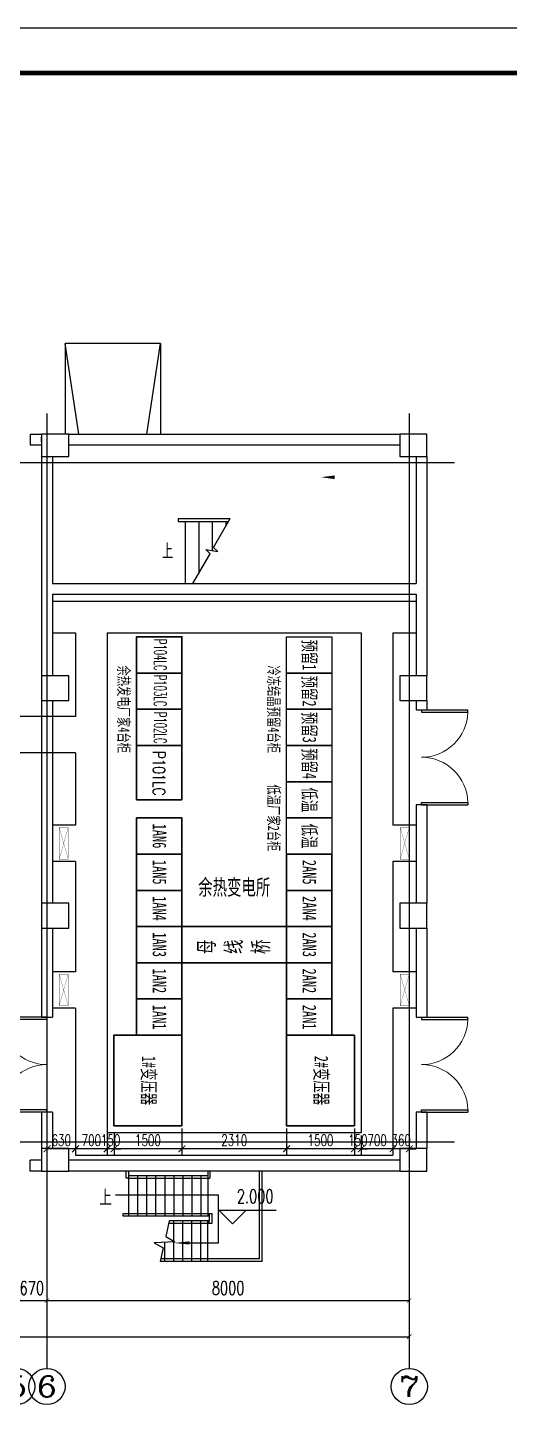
# Model space of a CAD drawing. Header units: millimetres. Extents: x -24326 to 675674, y 148048 to 606396.
# Drawn here: x 535859 to 546492, y 178442 to 209048 of the extents above; entities that cross this region are included whole.
import ezdxf
from ezdxf.enums import TextEntityAlignment as Align

# ---------------------------------------------------------------- set-up
doc = ezdxf.new("R2010")
doc.units = ezdxf.units.MM
doc.linetypes.add('常规', pattern=[20, 10, 0, 10])
for name, color, linetype in [('0-RED', 1, 'Continuous'), ('0-YELLOW', 2, 'Continuous'), ('AXIS', 3, 'Continuous'), ('AXIS_TEXT', 7, 'Continuous'), ('COLUMN', 9, 'Continuous'), ('DIM_ELEV', 3, 'Continuous'), ('DIM_SYMB', 3, 'Continuous'), ('DOOR_FIRE', 4, 'Continuous'), ('DOTE', 1, 'Continuous'), ('PUB_SYMB', 3, 'Continuous'), ('PUB_TEXT', 7, 'Continuous'), ('STAIR', 2, 'Continuous'), ('THIN', 7, 'Continuous'), ('WALL', 9, 'Continuous'), ('图框', 7, 'Continuous'), ('照明平面导线层', 3, 'Continuous'), ('照明平面设备层', 1, 'Continuous'), ('高低压系统', 4, 'Continuous')]:
    doc.layers.add(name, color=color, linetype=linetype)
doc.layers.add('SW', color=8, linetype='Continuous', lineweight=20)
doc.layers.add('电辅助1', color=7, linetype='Continuous', lineweight=0)
doc.styles.add('_TCH_AXIS', font='COMPLEX', dxfattribs={"bigfont": 'GBCBIG'})
doc.styles.add('_TCH_DIM', font='SIMPLEX', dxfattribs={"bigfont": 'GBCBIG'})
doc.styles.add('_TCH_DIM_T3', font='SIMPLEX', dxfattribs={"width": 0.705882, "bigfont": 'GBCBIG'})
doc.styles.add('BcDimText', font='txt.shx', dxfattribs={"width": 0.667, "height": 250, "bigfont": 'hztxt.shx'})
doc.styles.add('COMPLEX', font='COMPLEX', dxfattribs={"bigfont": 'AllInOneBig.shx'})
doc.styles.add('HZ-XJF', font='simplex.shx', dxfattribs={"width": 0.6, "height": 220, "bigfont": 'hz-xjf.shx'})
doc.styles.add('标准', font='NSimSun.ttf', dxfattribs={"width": 0.667})
doc.dimstyles.new('_TCH_ARCH&&100', dxfattribs={"dimtxt": 297.5, "dimasz": 100, "dimexe": 250, "dimexo": 300, "dimgap": 126.25, "dimtad": 1, "dimdec": 0, "dimzin": 0, "dimdsep": 46, "dimtxsty": '_TCH_DIM_T3', "dimblk": 'ARCHTICK', "dimcen": 0.09, "dimclrt": 7, "dimazin": 2, "dimtfac": 1, "dimtdec": 0, "dimtix": 1, "dimtmove": 2, "dimatfit": 3, "dimfxl": 1, "dimtolj": 1, "dimtzin": 0, "dimarcsym": 0})
doc.dimstyles.new('BC_DIMLFAC_Arch_100.0000_1.0000_1.0000_0_MM_0_1.5000', dxfattribs={"dimtxt": 250, "dimasz": 150, "dimexe": 125, "dimexo": 62.5, "dimgap": 62.5, "dimtad": 1, "dimdec": 0, "dimzin": 0, "dimdsep": 46, "dimtxsty": 'BcDimText', "dimblk": 'ARCHTICK', "dimcen": 250, "dimadec": 0, "dimazin": 0, "dimtfac": 1, "dimtdec": 4, "dimtix": 1, "dimtmove": 0, "dimatfit": 3, "dimfxl": 1, "dimtolj": 1, "dimtzin": 0, "dimarcsym": 0})

# ---------------------------------------------------------------- blocks, each defined once
blk = doc.blocks.new('_ARROW')
blk.add_solid([(0, 0), (-1, 0.1), (-1, -0.1)])
blk = doc.blocks.new('_AXISO')
blk.add_circle((0, 0), 0.5)
at = {"layer": 'AXIS_TEXT', "style": 'COMPLEX', "width": 1.041667}
blk.add_attdef('A', text='', height=0.56, dxfattribs=at).set_placement((-0.25, -0.28), (0.25, -0.28), align=Align.FIT)
blk = doc.blocks.new('_ArchTick')
at = {"color": 0, "linetype": 'ByBlock', "const_width": 0.15}
blk.add_lwpolyline([(-0.5, -0.5), (0.5, 0.5)], dxfattribs=at)
blk = doc.blocks.new('*D106')
at = {"layer": 'AXIS', "color": 0, "lineweight": -2, "transparency": 16777216}
for p, q in [((535614, 183133), (535614, 180683)), ((536284, 183133), (536284, 180683)), ((535614, 180933), (535514, 180933)), ((535614, 180933), (536284, 180933)), ((536284, 180933), (536384, 180933))]:
    blk.add_line(p, q, dxfattribs=at)
at = {"layer": 'Defpoints', "color": 0, "transparency": 16777216}
for p in [(535614, 183433), (536284, 183433), (536284, 180933)]:
    blk.add_point(p, dxfattribs=at)
at = {"layer": 'AXIS', "color": 0, "lineweight": -2, "transparency": 16777216, "xscale": 100, "yscale": 100, "zscale": 100}
blk.add_blockref('_ArchTick', (535614, 180933), dxfattribs=at)
at = {"layer": 'AXIS', "color": 0, "lineweight": -2, "transparency": 16777216, "xscale": 100, "yscale": 100, "zscale": 100, "rotation": 180}
blk.add_blockref('_ArchTick', (536284, 180933), dxfattribs=at)
at = {"layer": 'AXIS', "color": 7, "transparency": 16777216, "insert": (535949, 181208), "char_height": 297.5, "attachment_point": 5, "style": '_TCH_DIM_T3'}
blk.add_mtext('\\A1;670', dxfattribs=at)
blk = doc.blocks.new('*D107')
at = {"layer": 'AXIS', "color": 0, "lineweight": -2, "transparency": 16777216}
for p, q in [((536284, 183133), (536284, 180683)), ((544284, 183133), (544284, 180683)), ((536284, 180933), (544284, 180933))]:
    blk.add_line(p, q, dxfattribs=at)
at = {"layer": 'Defpoints', "color": 0, "transparency": 16777216}
for p in [(536284, 183433), (544284, 183433), (544284, 180933)]:
    blk.add_point(p, dxfattribs=at)
at = {"layer": 'AXIS', "color": 0, "lineweight": -2, "transparency": 16777216, "xscale": 100, "yscale": 100, "zscale": 100, "rotation": 180}
blk.add_blockref('_ArchTick', (536284, 180933), dxfattribs=at)
at = {"layer": 'AXIS', "color": 0, "lineweight": -2, "transparency": 16777216, "xscale": 100, "yscale": 100, "zscale": 100}
blk.add_blockref('_ArchTick', (544284, 180933), dxfattribs=at)
at = {"layer": 'AXIS', "color": 7, "transparency": 16777216, "insert": (540284, 181208), "char_height": 297.5, "attachment_point": 5, "style": '_TCH_DIM_T3'}
blk.add_mtext('\\A1;8000', dxfattribs=at)
blk = doc.blocks.new('*D108')
at = {"layer": 'AXIS', "color": 0, "lineweight": -2, "transparency": 16777216}
for p, q in [((508564, 183133), (508564, 179883)), ((544284, 183133), (544284, 179883)), ((508564, 180133), (544284, 180133))]:
    blk.add_line(p, q, dxfattribs=at)
at = {"layer": 'Defpoints', "color": 0, "transparency": 16777216}
for p in [(508564, 183433), (544284, 183433), (544284, 180133)]:
    blk.add_point(p, dxfattribs=at)
at = {"layer": 'AXIS', "color": 0, "lineweight": -2, "transparency": 16777216, "xscale": 100, "yscale": 100, "zscale": 100, "rotation": 180}
blk.add_blockref('_ArchTick', (508564, 180133), dxfattribs=at)
at = {"layer": 'AXIS', "color": 0, "lineweight": -2, "transparency": 16777216, "xscale": 100, "yscale": 100, "zscale": 100}
blk.add_blockref('_ArchTick', (544284, 180133), dxfattribs=at)
at = {"layer": 'AXIS', "color": 7, "transparency": 16777216, "insert": (526424, 180408), "char_height": 297.5, "attachment_point": 5, "style": '_TCH_DIM_T3'}
blk.add_mtext('\\A1;35720', dxfattribs=at)
blk = doc.blocks.new('_FZHK')
blk.add_lwpolyline([(-0.5, -0.5), (0.5, -0.5), (0.5, 0.5), (-0.5, 0.5)], close=True)
blk = doc.blocks.new('$DorLib2D$00000002')
for p, q in [((-0.5, 0), (-0.5, 0.4875)), ((-0.475, 0.4875), (-0.5, 0.4875)), ((-0.475, 0), (-0.475, 0.4875)), ((0.475, 0), (0.475, 0.4875)), ((0.475, 0.4875), (0.5, 0.4875)), ((0.5, 0), (0.5, 0.4875)), ((-0.5, 0), (-0.475, 0)), ((0.5, 0), (0.475, 0))]:
    blk.add_line(p, q)
at = {"lineweight": 13}
for centre, start, end in [((-0.4875, 0), 0, 88.53072), ((0.4875, 0), 91.46928, 180)]:
    blk.add_arc(centre, 0.4875, start, end, dxfattribs=at)
blk = doc.blocks.new('*D130')
at = {"color": 0, "lineweight": -2, "transparency": 16777216}
for p, q in [((543924, 184646), (543924, 184160)), ((544284, 184646), (544284, 184160)), ((543924, 184285), (543774, 184285)), ((544284, 184285), (543924, 184285)), ((544284, 184285), (544434, 184285))]:
    blk.add_line(p, q, dxfattribs=at)
at = {"layer": 'Defpoints', "color": 0, "transparency": 16777216}
for p in [(543924, 184708), (544284, 184708), (543924, 184285)]:
    blk.add_point(p, dxfattribs=at)
at = {"color": 0, "lineweight": -2, "transparency": 16777216, "xscale": 150, "yscale": 150, "zscale": 150}
blk.add_blockref('_ArchTick', (543924, 184285), dxfattribs=at)
at = {"color": 0, "lineweight": -2, "transparency": 16777216, "xscale": 150, "yscale": 150, "zscale": 150, "rotation": 180}
blk.add_blockref('_ArchTick', (544284, 184285), dxfattribs=at)
at = {"color": 0, "transparency": 16777216, "insert": (544104, 184473), "char_height": 250, "attachment_point": 5, "style": 'BcDimText'}
blk.add_mtext('\\A1;360', dxfattribs=at)
blk = doc.blocks.new('*D131')
at = {"color": 0, "lineweight": -2, "transparency": 16777216}
for p, q in [((543224, 184581), (543224, 184160)), ((543924, 184646), (543924, 184160)), ((543924, 184285), (543224, 184285))]:
    blk.add_line(p, q, dxfattribs=at)
at = {"layer": 'Defpoints', "color": 0, "transparency": 16777216}
for p in [(543224, 184643), (543924, 184708), (543224, 184285)]:
    blk.add_point(p, dxfattribs=at)
at = {"color": 0, "lineweight": -2, "transparency": 16777216, "xscale": 150, "yscale": 150, "zscale": 150, "rotation": 180}
blk.add_blockref('_ArchTick', (543224, 184285), dxfattribs=at)
at = {"color": 0, "lineweight": -2, "transparency": 16777216, "xscale": 150, "yscale": 150, "zscale": 150}
blk.add_blockref('_ArchTick', (543924, 184285), dxfattribs=at)
at = {"color": 0, "transparency": 16777216, "insert": (543574, 184473), "char_height": 250, "attachment_point": 5, "style": 'BcDimText'}
blk.add_mtext('\\A1;700', dxfattribs=at)
blk = doc.blocks.new('*D132')
at = {"color": 0, "lineweight": -2, "transparency": 16777216}
for p, q in [((543074, 184731), (543074, 184160)), ((543224, 184581), (543224, 184160)), ((543074, 184285), (542924, 184285)), ((543224, 184285), (543074, 184285)), ((543224, 184285), (543374, 184285))]:
    blk.add_line(p, q, dxfattribs=at)
at = {"layer": 'Defpoints', "color": 0, "transparency": 16777216}
for p in [(543074, 184793), (543224, 184643), (543074, 184285)]:
    blk.add_point(p, dxfattribs=at)
at = {"color": 0, "lineweight": -2, "transparency": 16777216, "xscale": 150, "yscale": 150, "zscale": 150}
blk.add_blockref('_ArchTick', (543074, 184285), dxfattribs=at)
at = {"color": 0, "lineweight": -2, "transparency": 16777216, "xscale": 150, "yscale": 150, "zscale": 150, "rotation": 180}
blk.add_blockref('_ArchTick', (543224, 184285), dxfattribs=at)
at = {"color": 0, "transparency": 16777216, "insert": (543149, 184473), "char_height": 250, "attachment_point": 5, "style": 'BcDimText'}
blk.add_mtext('\\A1;150', dxfattribs=at)
blk = doc.blocks.new('*D133')
at = {"color": 0, "lineweight": -2, "transparency": 16777216}
for p, q in [((541574, 184731), (541574, 184160)), ((543074, 184731), (543074, 184160)), ((543074, 184285), (541574, 184285))]:
    blk.add_line(p, q, dxfattribs=at)
at = {"layer": 'Defpoints', "color": 0, "transparency": 16777216}
for p in [(541574, 184793), (543074, 184793), (541574, 184285)]:
    blk.add_point(p, dxfattribs=at)
at = {"color": 0, "lineweight": -2, "transparency": 16777216, "xscale": 150, "yscale": 150, "zscale": 150, "rotation": 180}
blk.add_blockref('_ArchTick', (541574, 184285), dxfattribs=at)
at = {"color": 0, "lineweight": -2, "transparency": 16777216, "xscale": 150, "yscale": 150, "zscale": 150}
blk.add_blockref('_ArchTick', (543074, 184285), dxfattribs=at)
at = {"color": 0, "transparency": 16777216, "insert": (542324, 184473), "char_height": 250, "attachment_point": 5, "style": 'BcDimText'}
blk.add_mtext('\\A1;1500', dxfattribs=at)
blk = doc.blocks.new('*D134')
at = {"color": 0, "lineweight": -2, "transparency": 16777216}
for p, q in [((539264, 184731), (539264, 184160)), ((541574, 184731), (541574, 184160)), ((541574, 184285), (539264, 184285))]:
    blk.add_line(p, q, dxfattribs=at)
at = {"layer": 'Defpoints', "color": 0, "transparency": 16777216}
for p in [(539264, 184793), (541574, 184793), (539264, 184285)]:
    blk.add_point(p, dxfattribs=at)
at = {"color": 0, "lineweight": -2, "transparency": 16777216, "xscale": 150, "yscale": 150, "zscale": 150, "rotation": 180}
blk.add_blockref('_ArchTick', (539264, 184285), dxfattribs=at)
at = {"color": 0, "lineweight": -2, "transparency": 16777216, "xscale": 150, "yscale": 150, "zscale": 150}
blk.add_blockref('_ArchTick', (541574, 184285), dxfattribs=at)
at = {"color": 0, "transparency": 16777216, "insert": (540419, 184473), "char_height": 250, "attachment_point": 5, "style": 'BcDimText'}
blk.add_mtext('\\A1;2310', dxfattribs=at)
blk = doc.blocks.new('*D135')
at = {"color": 0, "lineweight": -2, "transparency": 16777216}
for p, q in [((537764, 184631), (537764, 184160)), ((539264, 184731), (539264, 184160)), ((539264, 184285), (537764, 184285))]:
    blk.add_line(p, q, dxfattribs=at)
at = {"layer": 'Defpoints', "color": 0, "transparency": 16777216}
for p in [(537764, 184693), (539264, 184793), (537764, 184285)]:
    blk.add_point(p, dxfattribs=at)
at = {"color": 0, "lineweight": -2, "transparency": 16777216, "xscale": 150, "yscale": 150, "zscale": 150, "rotation": 180}
blk.add_blockref('_ArchTick', (537764, 184285), dxfattribs=at)
at = {"color": 0, "lineweight": -2, "transparency": 16777216, "xscale": 150, "yscale": 150, "zscale": 150}
blk.add_blockref('_ArchTick', (539264, 184285), dxfattribs=at)
at = {"color": 0, "transparency": 16777216, "insert": (538514, 184473), "char_height": 250, "attachment_point": 5, "style": 'BcDimText'}
blk.add_mtext('\\A1;1500', dxfattribs=at)
blk = doc.blocks.new('*D136')
at = {"color": 0, "lineweight": -2, "transparency": 16777216}
for p, q in [((537614, 184631), (537614, 184160)), ((537764, 184631), (537764, 184160)), ((537614, 184285), (537464, 184285)), ((537764, 184285), (537614, 184285)), ((537764, 184285), (537914, 184285))]:
    blk.add_line(p, q, dxfattribs=at)
at = {"layer": 'Defpoints', "color": 0, "transparency": 16777216}
for p in [(537614, 184693), (537764, 184693), (537614, 184285)]:
    blk.add_point(p, dxfattribs=at)
at = {"color": 0, "lineweight": -2, "transparency": 16777216, "xscale": 150, "yscale": 150, "zscale": 150}
blk.add_blockref('_ArchTick', (537614, 184285), dxfattribs=at)
at = {"color": 0, "lineweight": -2, "transparency": 16777216, "xscale": 150, "yscale": 150, "zscale": 150, "rotation": 180}
blk.add_blockref('_ArchTick', (537764, 184285), dxfattribs=at)
at = {"color": 0, "transparency": 16777216, "insert": (537689, 184473), "char_height": 250, "attachment_point": 5, "style": 'BcDimText'}
blk.add_mtext('\\A1;150', dxfattribs=at)
blk = doc.blocks.new('*D137')
at = {"color": 0, "lineweight": -2, "transparency": 16777216}
for p, q in [((536914, 184721), (536914, 184160)), ((537614, 184631), (537614, 184160)), ((537614, 184285), (536914, 184285))]:
    blk.add_line(p, q, dxfattribs=at)
at = {"layer": 'Defpoints', "color": 0, "transparency": 16777216}
for p in [(536914, 184783), (537614, 184693), (536914, 184285)]:
    blk.add_point(p, dxfattribs=at)
at = {"color": 0, "lineweight": -2, "transparency": 16777216, "xscale": 150, "yscale": 150, "zscale": 150, "rotation": 180}
blk.add_blockref('_ArchTick', (536914, 184285), dxfattribs=at)
at = {"color": 0, "lineweight": -2, "transparency": 16777216, "xscale": 150, "yscale": 150, "zscale": 150}
blk.add_blockref('_ArchTick', (537614, 184285), dxfattribs=at)
at = {"color": 0, "transparency": 16777216, "insert": (537264, 184473), "char_height": 250, "attachment_point": 5, "style": 'BcDimText'}
blk.add_mtext('\\A1;700', dxfattribs=at)
blk = doc.blocks.new('*D138')
at = {"color": 0, "lineweight": -2, "transparency": 16777216}
for p, q in [((536284, 184721), (536284, 184160)), ((536914, 184721), (536914, 184160)), ((536914, 184285), (536284, 184285))]:
    blk.add_line(p, q, dxfattribs=at)
at = {"layer": 'Defpoints', "color": 0, "transparency": 16777216}
for p in [(536284, 184783), (536914, 184783), (536284, 184285)]:
    blk.add_point(p, dxfattribs=at)
at = {"color": 0, "lineweight": -2, "transparency": 16777216, "xscale": 150, "yscale": 150, "zscale": 150, "rotation": 180}
blk.add_blockref('_ArchTick', (536284, 184285), dxfattribs=at)
at = {"color": 0, "lineweight": -2, "transparency": 16777216, "xscale": 150, "yscale": 150, "zscale": 150}
blk.add_blockref('_ArchTick', (536914, 184285), dxfattribs=at)
at = {"color": 0, "transparency": 16777216, "insert": (536599, 184473), "char_height": 250, "attachment_point": 5, "style": 'BcDimText'}
blk.add_mtext('\\A1;630', dxfattribs=at)

msp = doc.modelspace()

# ---------------------------------------------------------------- linework, layer by layer
at = {"lineweight": 30}
for p, q in [((539263.6, 189193.3), (541573.6, 189193.3)), ((539263.6, 188393.3), (541573.6, 188393.3))]:
    msp.add_line(p, q, dxfattribs=at)
at = {"color": 0, "lineweight": 25}
for points in [[(541573.6, 194793.3), (541573.6, 195593.3), (542573.6, 195593.3), (542573.6, 194793.3)], [(541573.6, 193993.3), (541573.6, 194793.3), (542573.6, 194793.3), (542573.6, 193993.3)], [(541573.6, 193193.3), (541573.6, 193993.3), (542573.6, 193993.3), (542573.6, 193193.3)], [(541573.6, 192393.3), (541573.6, 193193.3), (542573.6, 193193.3), (542573.6, 192393.3)]]:
    msp.add_lwpolyline(points, close=True, dxfattribs=at)
at = {"color": 0, "lineweight": -3}
for points in [[(541573.6, 191593.3), (541573.6, 192393.3), (542573.6, 192393.3), (542573.6, 191593.3)], [(541573.6, 190793.3), (541573.6, 191593.3), (542573.6, 191593.3), (542573.6, 190793.3)]]:
    msp.add_lwpolyline(points, close=True, dxfattribs=at)
at = {"color": 2, "lineweight": 30}
for points in [[(538263.6, 190793.3), (538263.6, 191593.3), (539263.6, 191593.3), (539263.6, 190793.3)], [(538263.6, 189993.3), (538263.6, 190793.3), (539263.6, 190793.3), (539263.6, 189993.3)], [(541573.6, 189993.3), (541573.6, 190793.3), (542573.6, 190793.3), (542573.6, 189993.3)], [(538263.6, 189193.3), (538263.6, 189993.3), (539263.6, 189993.3), (539263.6, 189193.3)], [(541573.6, 189193.3), (541573.6, 189993.3), (542573.6, 189993.3), (542573.6, 189193.3)], [(538263.6, 188393.3), (538263.6, 189193.3), (539263.6, 189193.3), (539263.6, 188393.3)], [(541573.6, 188393.3), (541573.6, 189193.3), (542573.6, 189193.3), (542573.6, 188393.3)], [(538263.6, 187593.3), (538263.6, 188393.3), (539263.6, 188393.3), (539263.6, 187593.3)], [(541573.6, 187593.3), (541573.6, 188393.3), (542573.6, 188393.3), (542573.6, 187593.3)], [(538263.6, 186793.3), (538263.6, 187593.3), (539263.6, 187593.3), (539263.6, 186793.3)], [(541573.6, 186793.3), (541573.6, 187593.3), (542573.6, 187593.3), (542573.6, 186793.3)]]:
    msp.add_lwpolyline(points, close=True, dxfattribs=at)
at = {"layer": '0-RED', "color": 1, "lineweight": 30}
for points in [[(539263.6, 194793.3), (539263.6, 195593.3), (538263.6, 195593.3), (538263.6, 194793.3)], [(539263.6, 193993.3), (539263.6, 194793.3), (538263.6, 194793.3), (538263.6, 193993.3)], [(539263.6, 193193.3), (539263.6, 193993.3), (538263.6, 193993.3), (538263.6, 193193.3)]]:
    msp.add_lwpolyline(points, close=True, dxfattribs=at)
msp.add_lwpolyline([(539263.6, 191993.3), (538263.6, 191993.3), (538263.6, 193193.3), (539263.6, 193193.3), (539263.6, 191993.3)], dxfattribs=at)
at = {"layer": '0-YELLOW'}
for p, q in [((536403.6, 193833.3), (535163.6, 193833.3)), ((536403.6, 193033.3), (534363.6, 193033.3))]:
    msp.add_line(p, q, dxfattribs=at)
at = {"layer": '0-YELLOW', "color": 0}
for p, q in [((536913.6, 193833.3), (536403.6, 193833.3)), ((536913.6, 193033.3), (536403.6, 193033.3)), ((536913.6, 191433.3), (536403.6, 191433.3)), ((544433.6, 191433.3), (543923.6, 191433.3)), ((536913.6, 190633.3), (536403.6, 190633.3)), ((544433.6, 190633.3), (543923.6, 190633.3)), ((536913.6, 188193.3), (536403.6, 188193.3)), ((544433.6, 188193.3), (543923.6, 188193.3)), ((536913.6, 187393.3), (536403.6, 187393.3)), ((544433.6, 187393.3), (543923.6, 187393.3))]:
    msp.add_line(p, q, dxfattribs=at)
at = {"layer": '0-YELLOW', "color": 2, "const_width": 5}
for points in [[(536553.6, 190683.3), (536553.6, 191383.3), (536753.6, 191383.3), (536753.6, 190683.3), (536553.6, 190683.3), (536753.6, 191383.3), (536753.6, 190683.3), (536553.6, 191383.3)], [(544083.6, 190683.3), (544083.6, 191383.3), (544283.6, 191383.3), (544283.6, 190683.3), (544083.6, 190683.3), (544283.6, 191383.3), (544283.6, 190683.3), (544083.6, 191383.3)], [(536553.6, 187443.3), (536553.6, 188143.3), (536753.6, 188143.3), (536753.6, 187443.3), (536553.6, 187443.3), (536753.6, 188143.3), (536753.6, 187443.3), (536553.6, 188143.3)], [(544083.6, 187443.3), (544083.6, 188143.3), (544283.6, 188143.3), (544283.6, 187443.3), (544083.6, 187443.3), (544283.6, 188143.3), (544283.6, 187443.3), (544083.6, 188143.3)]]:
    msp.add_lwpolyline(points, dxfattribs=at)
at = {"layer": 'AXIS'}
for p, q in [((536283.6, 183433.3), (536283.6, 179433.3)), ((544283.6, 183433.3), (544283.6, 179433.3))]:
    msp.add_line(p, q, dxfattribs=at)
at = {"layer": 'DIM_ELEV'}
for p, q in [((540380.5, 182629.1), (540080.5, 182929.1)), ((540080.5, 182929.1), (541346.5, 182929.1)), ((540380.5, 182629.1), (540680.5, 182929.1))]:
    msp.add_line(p, q, dxfattribs=at)
at = {"layer": 'DIM_SYMB'}
msp.add_lwpolyline([(539183.6, 197488.3, 0, 0, 0), (543683.6, 197488.3, 0, 0, 0), (543683.6, 199118.3, 0, 0, 0), (542333.6, 199118.3, 0, 80, 0), (542633.6, 199118.3, 0, 0, 0)], format="xyseb", dxfattribs=at)
at = {"layer": 'DOTE'}
for p, q in [((536283.6, 200523.3), (536283.6, 183433.3)), ((544283.6, 200523.3), (544283.6, 183433.3)), ((545283.6, 199433.3), (507588.6, 199433.3)), ((545283.6, 184433.3), (507588.6, 184433.3))]:
    msp.add_line(p, q, dxfattribs=at)
at = {"layer": 'PUB_SYMB'}
msp.add_lwpolyline([(539386.2, 182204.7), (540072.5, 182204.7), (540072.5, 183259.7), (537799.9, 183259.7)], dxfattribs=at)
at = {"layer": 'STAIR'}
for p, q in [((538788, 202073.3), (536688, 202073.3)), ((536688, 202073.3), (536688, 200073.3)), ((536988, 200073.3), (536688, 202073.3)), ((538488, 200073.3), (538788, 202073.3)), ((538788, 202073.3), (538788, 200073.3)), ((539183.6, 198203.3), (540331.4, 198203.3)), ((539183.6, 198203.3), (539183.6, 198143.3)), ((539183.6, 198143.3), (540296.7, 198143.3)), ((539333.6, 198203.3), (540331.4, 198203.3)), ((539333.6, 198143.3), (539333.6, 196773.3)), ((539633.6, 198143.3), (539633.6, 196994.7)), ((539933.6, 198143.3), (539933.6, 197497.6)), ((539963.5, 197566.1), (540331.4, 198203.3)), ((540233.6, 198143.3), (540233.6, 198033.9)), ((539505.8, 196773.3), (539883.6, 197427.8)), ((539883.6, 197427.8), (539788.2, 197523.2)), ((539788.2, 197523.2), (540053.1, 197476.5)), ((540053.1, 197476.5), (539963.5, 197566.1)), ((539333.6, 196773.3), (539505.8, 196773.3)), ((538032.9, 183633.3), (538032.9, 183793.3)), ((538082.9, 183793.3), (538082.9, 182793.3)), ((538082.9, 183693.3), (539832.9, 183693.3)), ((538282.9, 183693.3), (538282.9, 182793.3)), ((538482.9, 183693.3), (538482.9, 182793.3)), ((538682.9, 183693.3), (538682.9, 182793.3)), ((538882.9, 183693.3), (538882.9, 182793.3)), ((539082.9, 183693.3), (539082.9, 182793.3)), ((539282.9, 183693.3), (539282.9, 182793.3)), ((539482.9, 183693.3), (539482.9, 182793.3)), ((539682.9, 183693.3), (539682.9, 182793.3)), ((539832.9, 183793.3), (539832.9, 182793.3)), ((539882.9, 183793.3), (539882.9, 183633.3)), ((540972.9, 181853.3), (540972.9, 183793.3)), ((540972.9, 181853.3), (540972.9, 183793.3)), ((541032.9, 181793.3), (541032.9, 183793.3)), ((541032.9, 181793.3), (541032.9, 183793.3)), ((538082.9, 183633.3), (538032.9, 183633.3)), ((538082.9, 183633.3), (539882.9, 183633.3)), ((537962.9, 182793.3), (537962.9, 182853.3)), ((537962.9, 182853.3), (539922.9, 182853.3)), ((539862.9, 182793.3), (537962.9, 182793.3)), ((538082.9, 182853.3), (538082.9, 182793.3)), ((539862.9, 182853.3), (539862.9, 182793.3)), ((539862.9, 182853.3), (539862.9, 182793.3)), ((539862.9, 182793.3), (539862.9, 182693.3)), ((539922.9, 182853.3), (539922.9, 182633.3)), ((539922.9, 182633.3), (538972, 182633.3)), ((539862.9, 182693.3), (538985.4, 182693.3)), ((539082.9, 181793.3), (539082.9, 182693.3)), ((539282.9, 181793.3), (539282.9, 182693.3)), ((539482.9, 181793.3), (539482.9, 182693.3)), ((539682.9, 181793.3), (539682.9, 182693.3)), ((539832.9, 181793.3), (539832.9, 182693.3)), ((539862.9, 182633.3), (539862.9, 182693.3)), ((539862.9, 182633.3), (539862.9, 182693.3)), ((538682.9, 182193.2), (538682.9, 182212.2)), ((538882.9, 181793.3), (538882.9, 182221.7)), ((540972.9, 181853.3), (538798.7, 181853.3)), ((540972.9, 181853.3), (538798.7, 181853.3)), ((541032.9, 181793.3), (538785.4, 181793.3)), ((541032.9, 181793.3), (538785.4, 181793.3))]:
    msp.add_line(p, q, dxfattribs=at)
at = {"layer": 'THIN'}
msp.add_lwpolyline([(538985.4, 182693.3), (538908.7, 182348.5), (539108.3, 182232.4), (538652.8, 182210.7), (538852.3, 182094.7), (538785.4, 181793.3)], dxfattribs=at)
at = {"layer": 'WALL', "color": 7}
for p, q in [((535913.6, 200073.3), (536163.6, 200073.3)), ((535913.6, 200073.3), (535913.6, 199833.3)), ((536163.6, 200073.3), (536152.5, 199952.3)), ((536152.5, 199952.3), (536163.6, 199833.3)), ((536163.6, 199953.3), (536163.6, 199953.3)), ((536223.6, 199953.3), (536223.6, 199953.3)), ((536283.6, 199953.3), (536283.6, 199953.3)), ((536763.6, 200073.3), (544073.6, 200073.3)), ((535913.6, 199833.3), (536163.6, 199833.3)), ((536163.6, 199573.3), (536163.6, 196653.3)), ((536403.6, 199573.3), (536403.6, 196773.3)), ((536763.6, 199833.3), (544073.6, 199833.3)), ((544433.6, 199573.3), (544433.6, 196773.3)), ((544673.6, 199573.3), (544673.6, 196653.3)), ((536163.6, 196653.3), (536163.6, 194733.3)), ((536403.6, 196773.3), (544433.6, 196773.3)), ((536403.6, 196533.3), (544433.6, 196533.3)), ((536403.6, 196533.3), (536403.6, 194733.3)), ((544433.6, 196533.3), (544433.6, 194733.3)), ((544673.6, 196653.3), (544673.6, 194733.3)), ((536163.6, 194183.3), (536163.6, 189708.3)), ((536403.6, 194183.3), (536403.6, 189708.3)), ((544433.6, 194183.3), (544433.6, 193983.3)), ((544673.6, 194183.3), (544673.6, 193983.3)), ((544433.6, 193983.3), (544673.6, 193983.3)), ((544673.6, 191883.3), (544433.6, 191883.3)), ((544433.6, 191883.3), (544433.6, 189708.3)), ((544673.6, 191883.3), (544673.6, 189708.3)), ((536163.6, 189158.3), (536163.6, 187193.3)), ((536403.6, 189158.3), (536403.6, 187193.3)), ((544433.6, 189158.3), (544433.6, 187193.3)), ((544673.6, 189158.3), (544673.6, 187193.3)), ((536163.6, 187193.3), (536403.6, 187193.3)), ((544433.6, 187193.3), (544673.6, 187193.3)), ((536403.6, 185093.3), (536163.6, 185093.3)), ((536163.6, 185093.3), (536163.6, 184293.3)), ((536403.6, 185093.3), (536403.6, 184293.3)), ((544673.6, 185093.3), (544433.6, 185093.3)), ((544433.6, 185093.3), (544433.6, 184293.3)), ((544673.6, 185093.3), (544673.6, 184293.3)), ((536163.6, 184033.3), (535913.6, 184033.3)), ((535913.6, 183793.3), (535913.6, 184033.3)), ((544073.6, 184033.3), (536763.6, 184033.3)), ((536163.6, 183793.3), (535913.6, 183793.3)), ((544073.6, 183793.3), (536763.6, 183793.3))]:
    msp.add_line(p, q, dxfattribs=at)
at = {"layer": 'WALL'}
for p, q in [((536403.6, 196383.3), (544433.6, 196383.3)), ((536403.6, 195683.3), (536913.6, 195683.3)), ((536913.6, 195683.3), (536913.6, 193833.3)), ((537613.6, 195683.3), (537613.6, 184643.3)), ((537613.6, 195683.3), (543223.6, 195683.3)), ((543223.6, 195683.3), (543223.6, 184643.3)), ((543923.6, 195683.3), (543923.6, 191433.3)), ((543923.6, 195683.3), (544433.6, 195683.3)), ((536913.6, 193033.3), (536913.6, 191433.3)), ((536913.6, 190633.3), (536913.6, 188193.3)), ((543923.6, 190633.3), (543923.6, 188193.3)), ((536913.6, 187393.3), (536913.6, 184143.3)), ((543923.6, 187393.3), (543923.6, 184143.3)), ((537613.6, 184643.3), (543223.6, 184643.3)), ((536913.6, 184143.3), (543923.6, 184143.3))]:
    msp.add_line(p, q, dxfattribs=at)
msp.add_lwpolyline([(536763.6, 194183.3), (536763.6, 194733.3), (536163.6, 194733.3), (536163.6, 194183.3)], close=True, dxfattribs=at)
at = {"layer": '图框', "linetype": 'Continuous', "lineweight": 100, "const_width": 100}
msp.add_lwpolyline([(498473.6, 168047.8), (554373.6, 168047.8), (554373.6, 208047.8), (498473.6, 208047.8)], close=True, dxfattribs=at)
at = {"layer": '照明平面导线层', "color": 2, "lineweight": 30}
for points in [[(539263.6, 184793.3), (537763.6, 184793.3), (537763.6, 186793.3), (539263.6, 186793.3)], [(543073.6, 186793.3), (541573.6, 186793.3), (541573.6, 184793.3), (543073.6, 184793.3)]]:
    msp.add_lwpolyline(points, close=True, dxfattribs=at)
at = {"layer": '照明平面设备层', "color": 0, "lineweight": -3, "ltscale": 100}
msp.add_lwpolyline([(495973.6, 209047.8), (555373.6, 209047.8), (555373.6, 167047.8), (495973.6, 167047.8)], close=True, dxfattribs=at)

# ---------------------------------------------------------------- block references
at = {"layer": 'AXIS'}
ref = msp.add_blockref('_AXISO', (535613.6, 179033.3), dxfattribs=dict(at, xscale=800, yscale=800, zscale=800))
ref.add_attrib('A', '5', dxfattribs={"layer": 'AXIS_TEXT', "height": 452.5, "style": '_TCH_AXIS', "width": 1.5}).set_placement((535387.3, 178807), (535839.9, 178807), align=Align.FIT)
ref = msp.add_blockref('_AXISO', (536283.6, 179033.3), dxfattribs=dict(at, xscale=800, yscale=800, zscale=800))
ref.add_attrib('A', '6', dxfattribs={"layer": 'AXIS_TEXT', "height": 452.5, "style": '_TCH_AXIS', "width": 1.5}).set_placement((536057.3, 178807), (536509.9, 178807), align=Align.FIT)
ref = msp.add_blockref('_AXISO', (544283.6, 179033.3), dxfattribs=dict(at, xscale=800, yscale=800, zscale=800))
ref.add_attrib('A', '7', dxfattribs={"layer": 'AXIS_TEXT', "height": 452.5, "style": '_TCH_AXIS', "width": 1.5}).set_placement((544057.3, 178807), (544509.9, 178807), align=Align.FIT)
at = {"layer": 'COLUMN', "color": 7, "true_color": 0xffffff, "xscale": 600}
for p, yscale, zscale in [((536463.6, 199823.3), 499.9999999961583, 499.9999999961583), ((544373.6, 199823.3), 499.9999999961583, 499.9999999961583), ((536463.6, 194458.3), 549.9999999939464, 549.9999999939464), ((544373.6, 194458.3), 549.9999999939464, 549.9999999939464), ((536463.6, 189433.3), 549.9999999939464, 549.9999999939464), ((544373.6, 189433.3), 549.9999999939464, 549.9999999939464), ((536463.6, 184043.3), 499.9999999960419, 499.9999999960419), ((544373.6, 184043.3), 499.9999999960419, 499.9999999960419)]:
    msp.add_blockref('_FZHK', p, dxfattribs=dict(at, yscale=yscale, zscale=zscale))
at = {"layer": 'DOOR_FIRE', "xscale": 2100, "yscale": 2100, "zscale": 240}
for p, rotation in [((544553.6, 192933.3), 270), ((536283.6, 186143.3), 90), ((544553.6, 186143.3), 270)]:
    msp.add_blockref('$DorLib2D$00000002', p, dxfattribs=dict(at, rotation=rotation))
at = {"layer": 'PUB_SYMB', "xscale": 350, "yscale": 350, "zscale": 350, "rotation": 180}
msp.add_blockref('_ARROW', (539074.4, 182204.7), dxfattribs=at)

# ---------------------------------------------------------------- texts
at = {"layer": '0-YELLOW', "lineweight": -3, "style": 'HZ-XJF'}
for s, width, p in [('P104LC', 0.5, (538647.6, 195198.1)), ('P103LC', 0.5, (538647.6, 194405.3)), ('P102LC', 0.5, (538647.6, 193586.5)), ('P101LC', 0.7, (538619.4, 192579.2))]:
    msp.add_text(s, height=275, rotation=270, dxfattribs=dict(at, width=width)).set_placement(p, align=Align.CENTER)
at = {"layer": '0-YELLOW', "color": 5, "lineweight": -3, "style": '标准', "width": 0.667}
for s, p in [('余热发电厂家4台柜', (537856.8, 193993.3)), ('冷冻结晶预留4台柜', (541166.8, 193993.3)), ('低温厂家2台柜', (541166.8, 191593.3))]:
    msp.add_text(s, height=250, rotation=270, dxfattribs=at).set_placement(p, align=Align.CENTER)
at = {"layer": 'DIM_ELEV', "color": 7, "style": '_TCH_DIM', "width": 0.705882}
msp.add_text('2.000', height=297.5, dxfattribs=at).set_placement((540476.5, 183086.6))
at = {"layer": 'DIM_SYMB', "color": 7, "style": '_TCH_DIM'}
msp.add_text('上', height=337.6, dxfattribs=at).set_placement((538824.9, 197313.3))
at = {"layer": 'PUB_TEXT', "style": '标准', "width": 0.667}
for s, height, p in [('余热变电所', 350, (540418.6, 189889.7)), ('上', 300, (537580.3, 183062.6))]:
    msp.add_text(s, height=height, dxfattribs=at).set_placement(p, align=Align.CENTER)
at = {"layer": 'SW', "color": 7, "linetype": 'Continuous', "lineweight": 25, "style": '标准', "width": 0.667}
for s, p in [('母', (539976.6, 188745.8)), ('线', (540576.6, 188745.8)), ('桥', (541176.6, 188745.8))]:
    msp.add_text(s, height=350, rotation=90, dxfattribs=at).set_placement(p, align=Align.CENTER)
at = {"layer": '电辅助1', "color": 0, "linetype": '常规', "lineweight": 25, "style": '标准', "width": 0.667}
for s, p in [('1#变压器', (538383.5, 185793.3)), ('2#变压器', (542193.5, 185793.3))]:
    msp.add_text(s, height=300, rotation=270, dxfattribs=at).set_placement(p, align=Align.CENTER)
at = {"layer": '高低压系统', "color": 0, "lineweight": -3, "style": '标准', "width": 0.667}
for s, p in [('预留1', (541930.4, 195193.3)), ('预留2', (541930.4, 194393.3)), ('预留3', (541930.4, 193593.3)), ('预留4', (541930.4, 192793.3)), ('低温', (541930.4, 191993.3)), ('1AN6', (538620.4, 191193.3)), ('低温', (541930.4, 191193.3)), ('1AN5', (538620.4, 190393.3)), ('2AN5', (541930.4, 190393.3)), ('1AN4', (538620.4, 189593.3)), ('2AN4', (541930.4, 189593.3)), ('1AN3', (538620.4, 188793.3)), ('2AN3', (541930.4, 188793.3)), ('1AN2', (538620.4, 187993.3)), ('2AN2', (541930.4, 187993.3)), ('1AN1', (538620.4, 187193.3)), ('2AN1', (541930.4, 187193.3))]:
    msp.add_text(s, height=300, rotation=270, dxfattribs=at).set_placement(p, align=Align.CENTER)

# ---------------------------------------------------------------- dimensions: what is measured, and where the dimension line sits
at = {"color": 3}
for base, p1, p2, picture, middle in [((536283.6, 184285.4), (536913.6, 184783.3), (536283.6, 184783.3), '*D138', (536598.6, 184472.9)), ((536913.6, 184285.4), (537613.6, 184693.3), (536913.6, 184783.3), '*D137', (537263.6, 184472.9)), ((537613.6, 184285.4), (537763.6, 184693.3), (537613.6, 184693.3), '*D136', (537688.6, 184472.9)), ((537763.6, 184285.4), (539263.6, 184793.3), (537763.6, 184693.3), '*D135', (538513.6, 184472.9)), ((539263.6, 184285.4), (541573.6, 184793.3), (539263.6, 184793.3), '*D134', (540418.6, 184472.9)), ((541573.6, 184285.4), (543073.6, 184793.3), (541573.6, 184793.3), '*D133', (542323.6, 184472.9)), ((543073.6, 184285.4), (543223.6, 184643.3), (543073.6, 184793.3), '*D132', (543148.6, 184472.9)), ((543223.6, 184285.4), (543923.6, 184708.2), (543223.6, 184643.3), '*D131', (543573.6, 184472.9)), ((543923.6, 184285.4), (544283.6, 184708.2), (543923.6, 184708.2), '*D130', (544103.6, 184472.9))]:
    dim = msp.add_linear_dim(base=base, p1=p1, p2=p2, dimstyle='BC_DIMLFAC_Arch_100.0000_1.0000_1.0000_0_MM_0_1.5000', dxfattribs=at)
    dim.commit()
    dim.dimension.update_dxf_attribs({"geometry": picture, "text_midpoint": middle})
at = {"layer": 'AXIS'}
for p1, p2, distance, picture, middle in [((508563.6, 183433.3), (544283.6, 183433.3), -3300, '*D108', (526423.6, 180408.3)), ((535613.6, 183433.3), (536283.6, 183433.3), -2500, '*D106', (535948.6, 181208.3)), ((536283.6, 183433.3), (544283.6, 183433.3), -2500, '*D107', (540283.6, 181208.3))]:
    dim = msp.add_aligned_dim(p1=p1, p2=p2, distance=distance, dimstyle='_TCH_ARCH&&100', dxfattribs=at)
    dim.commit()
    dim.dimension.update_dxf_attribs({"geometry": picture, "text_midpoint": middle})

doc.saveas('drawing.dxf')
